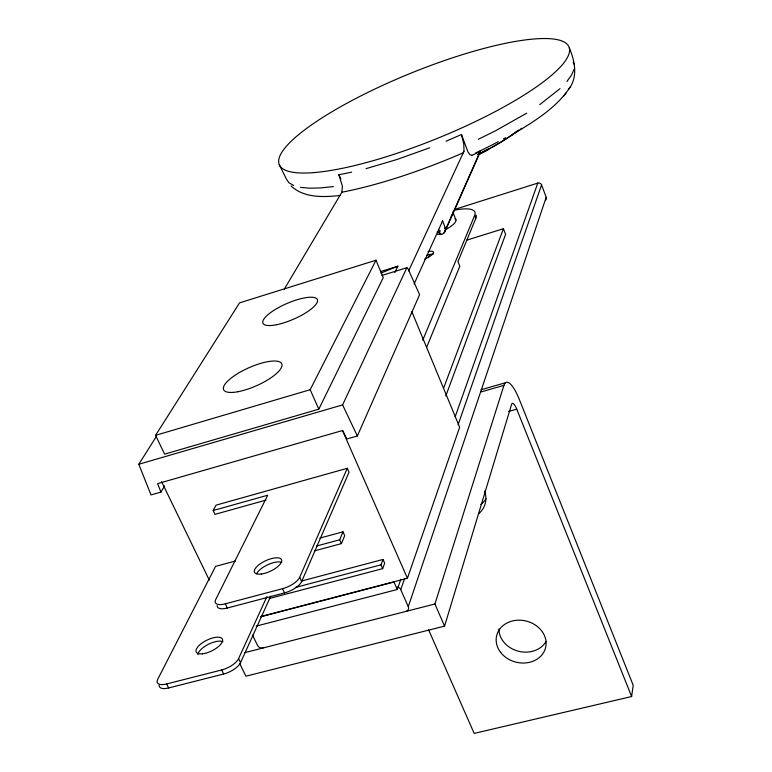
<?xml version="1.0" encoding="UTF-8"?>
<svg xmlns="http://www.w3.org/2000/svg" width="772" height="772" viewBox="0 0 772 772"><rect width="100%" height="100%" fill="white"/><g stroke="black" fill="none" stroke-linecap="round" stroke-linejoin="round"><path stroke-width="1.16" d="M464.011 151.196L463.769 144.113L461.473 134.54L446.091 141.189M428.614 629.836L474.172 733.4L631.621 696.527L633.214 685.333L519.508 399.877A32.868 8.54 74.3 0 0 503.933 385.363L480.859 391.983M408.62 270.904L464.001 151.206M239.696 663.486L245.892 676.204L444.566 626.131L511.566 404.422A10.953 2.847 74.3 0 1 516.757 409.179L631.621 696.527M444.566 626.131L434.916 603.993L503.933 385.363M405.831 611.434A4.468 3.754 18.7 0 0 408.282 606.696L546.209 197.265L541.568 184.913A2.972 2.808 20 0 0 537.775 183.099L454.776 209.386M284.318 289.114L341.861 192.218L342.401 186.197L338.869 174.761L351.646 172.146M260.965 616.51L407.433 578.276L459.649 427.225L411.833 311.666M408.282 606.696L400.736 589.644L404.692 578.276M458.095 424.793L541.568 184.913M256.169 626.131L397.271 589.49L400.861 579.28M455.152 416.803L537.775 183.099M445.782 395.997L505.612 234.35L503.431 228.724L466.819 240.121M269.245 598.532L382.671 568.636L384.668 563.232L382.999 559.449L301.505 581.046M382.671 568.636L380.992 564.843L382.999 559.449M443.514 388.403L503.431 228.724M426.52 347.612L459.813 266.224L457.96 261.602L475.813 218.418A40.848 11.416 -22.1 0 0 476.054 215.118M314.735 550.812L341.407 543.623L344.708 535.652L342.99 531.831L319.82 538.113M341.407 543.623L339.68 539.782L342.99 531.831M422.747 340.191L474.655 215.465A40.877 11.368 -22.2 0 0 454.93 210.119M568.385 89.629C578.247 77.615 574.957 61.046 569.311 47.941A156.349 35.184 -22.1 0 0 343.511 105.117A156.349 35.184 -22.1 0 0 359.54 164.359A156.349 35.184 -22.1 0 0 569.311 47.941M574.04 69.239L571.618 74.961L566.928 81.456M217.164 605.682A15.199 5.935 -25.8 0 0 227.315 608.018L284.511 592.935A15.295 6.06 -25.1 0 0 301.64 581.567L349.04 472.223L347.294 468.286L216.064 505.158L213.168 510.524L214.992 514.364L266.012 500.102M213.168 510.524L267.691 495.238L215.687 599.641A15.208 5.915 -25.7 0 0 225.299 603.829L282.523 588.689A15.305 6.041 -25.1 0 0 299.681 577.331L347.294 468.286M156.127 436.855L138.786 464.271L151.013 494.929L160.962 492.092L157.613 483.639L342.681 430.487L346.753 439.017L357.359 435.987L419.592 294.721L407.973 268.637L406.892 267.71L381.937 275.44M444.093 232.903L478.987 154.217L488.522 149.314M444.865 231.822L479.615 153.377L488.753 148.668M428.392 257.742L429.869 254.451M414.12 283.951L442.636 220.879C443.601 224.555 447.48 229.824 443.765 233.25M159.157 685.15A14.851 6.06 -27 0 0 168.634 687.958L223.668 674.014A14.929 6.195 -26.4 0 0 240.555 662.637L270.74 596.148M235.267 561.032L215.571 566.378L157.758 679.225A14.871 6.041 -27 0 0 166.617 683.963L221.68 669.971A14.948 6.176 -26.4 0 0 238.596 658.593L266.909 596.611M138.786 464.271L342.594 404.904L406.892 267.71M394.801 272.613L397.889 266.186L380.683 271.532M318.807 409.179L383.259 277.65L375.993 260.222L239.542 302.875L155.568 435.35L164.61 454.158L318.807 409.179L310.19 389.706L375.993 260.222M160.962 492.092L164.668 485.887M444.74 228.435L445.106 227.827M510.514 135.698C530.461 123.645 551.469 111.409 566.088 92.833M563.936 95.873L570.614 86.474M461.473 134.54L467.948 151.91L469.984 154.728L471.856 155.307M451.128 216.314L452.72 214.201L452.797 212.049M559.999 88.645L539.744 104.635M520.772 128.905L521.554 128.297M443.06 233.752C440.349 236.521 439.336 231.06 438.525 229.352M526.697 113.185L495.769 130.651L478.408 139.25M478.235 154.805L479.894 152.798L480.03 150.984M478.138 154.834L488.116 149.691M380.885 273.124L397.889 266.186M475.658 152.952L478.611 151.563A138.728 33.128 -22 0 0 498.278 141.672M471.788 155.375L479.779 151.65M429.695 147.79L397.049 159.476L366.024 168.653M437.058 232.025L440.58 230.915M155.568 435.35L310.19 389.706M481.139 389.735L505.457 382.748M508.632 411.476L516.757 409.179M316.462 546.055L339.68 539.782M295.29 587.492L380.992 564.843M260.733 616.78L393.961 582.001L397.271 589.49M244.898 652.62L434.916 603.993M333.379 186.592L320.525 187.934L309.533 188.185L300.549 187.374M340.404 195.47C323.854 197.227 304.168 198.23 291.102 185.984M437.348 234.254L441.536 234.398L440.137 234.505L438.293 231.629M293.659 185.521L288.921 182.703L286.364 178.979L279.348 164.861M573.104 62.165L574.223 64.365M166.617 683.963L168.634 687.958M221.68 669.971L223.668 674.014M338.869 174.761L340.867 178.824M238.596 658.593L240.555 662.637M225.299 603.829L227.315 608.018M161.609 481.68L209.27 580.071M252.55 635.067L257.501 645.382A4.371 3.59 22.9 0 0 263.117 647.949M342.594 404.904L357.359 435.987M282.523 588.689L284.511 592.935M299.681 577.331L301.64 581.567M342.643 430.873L407.433 578.276M453 212.503L455.934 219.895M474.655 215.465L475.813 218.418M455.017 218.765A20.439 5.684 -22.2 0 1 446.563 229.081M463.605 152.634A168.2 39.276 -22.1 0 1 341.861 192.218M518.987 129.879A105.166 25.621 -22 0 1 478.167 154.632M517.732 130.729A104.915 25.563 -22 0 1 515.001 132.745M513.1 134.106A104.915 25.563 -22 0 1 491.503 147.52M490.442 148.108A104.915 25.563 -22 0 1 478.157 154.545M505.467 137.763A138.728 33.128 -22 0 1 503.441 138.883M442.626 220.879A5.452 1.505 -22.1 0 1 442.24 221.429M427.997 251.575A10.48 3.02 -22.3 0 1 433.459 253.062A10.48 3.02 -22.3 0 1 424.648 258.977M426.8 255.223A10.47 3.03 -22.3 0 1 433.073 254.239M256.642 573.644A14.938 5.78 -25.2 0 1 268.029 564.631A14.938 5.78 -25.2 0 1 281.732 562.334M197.902 654.646A14.6 5.915 -26.4 0 1 208.044 644.485A14.6 5.915 -26.4 0 1 222.886 641.706M546.209 197.265A2.963 2.798 19 0 1 545.698 200.016M397.262 586.952A4.478 3.783 19.2 0 1 400.736 589.644M484.584 491.05A25.997 22.639 17.9 0 1 478.621 513.795M546.122 641.378A24.974 21.066 14 0 1 518.234 651.182A24.974 21.066 14 0 1 498.924 628.987M486.022 498.693A25.765 22.504 17.9 0 1 480.84 504.473M237.901 391.732A31.816 9.756 -24 0 0 282.041 365.137A31.816 9.756 -24 0 0 238.201 373.272A31.816 9.756 -24 0 0 237.901 391.732M276.694 324.703A29.674 8.521 -23.5 0 0 317.562 300.53A29.674 8.521 -23.5 0 0 276.164 308.945A29.674 8.521 -23.5 0 0 276.694 324.703M202.457 653.816A14.61 5.896 -26.4 0 0 222.645 640.326A14.61 5.896 -26.4 0 0 202.785 642.516A14.61 5.896 -26.4 0 0 202.457 653.816M261.274 574.04A14.957 5.761 -25.1 0 0 281.741 560.568A14.957 5.761 -25.1 0 0 260.946 563.338A14.957 5.761 -25.1 0 0 261.274 574.04M500.661 652.417A25.196 21.182 14 0 0 543.768 652.224A25.196 21.182 14 0 0 518.967 620.167A25.196 21.182 14 0 0 500.661 652.417"/></g></svg>
